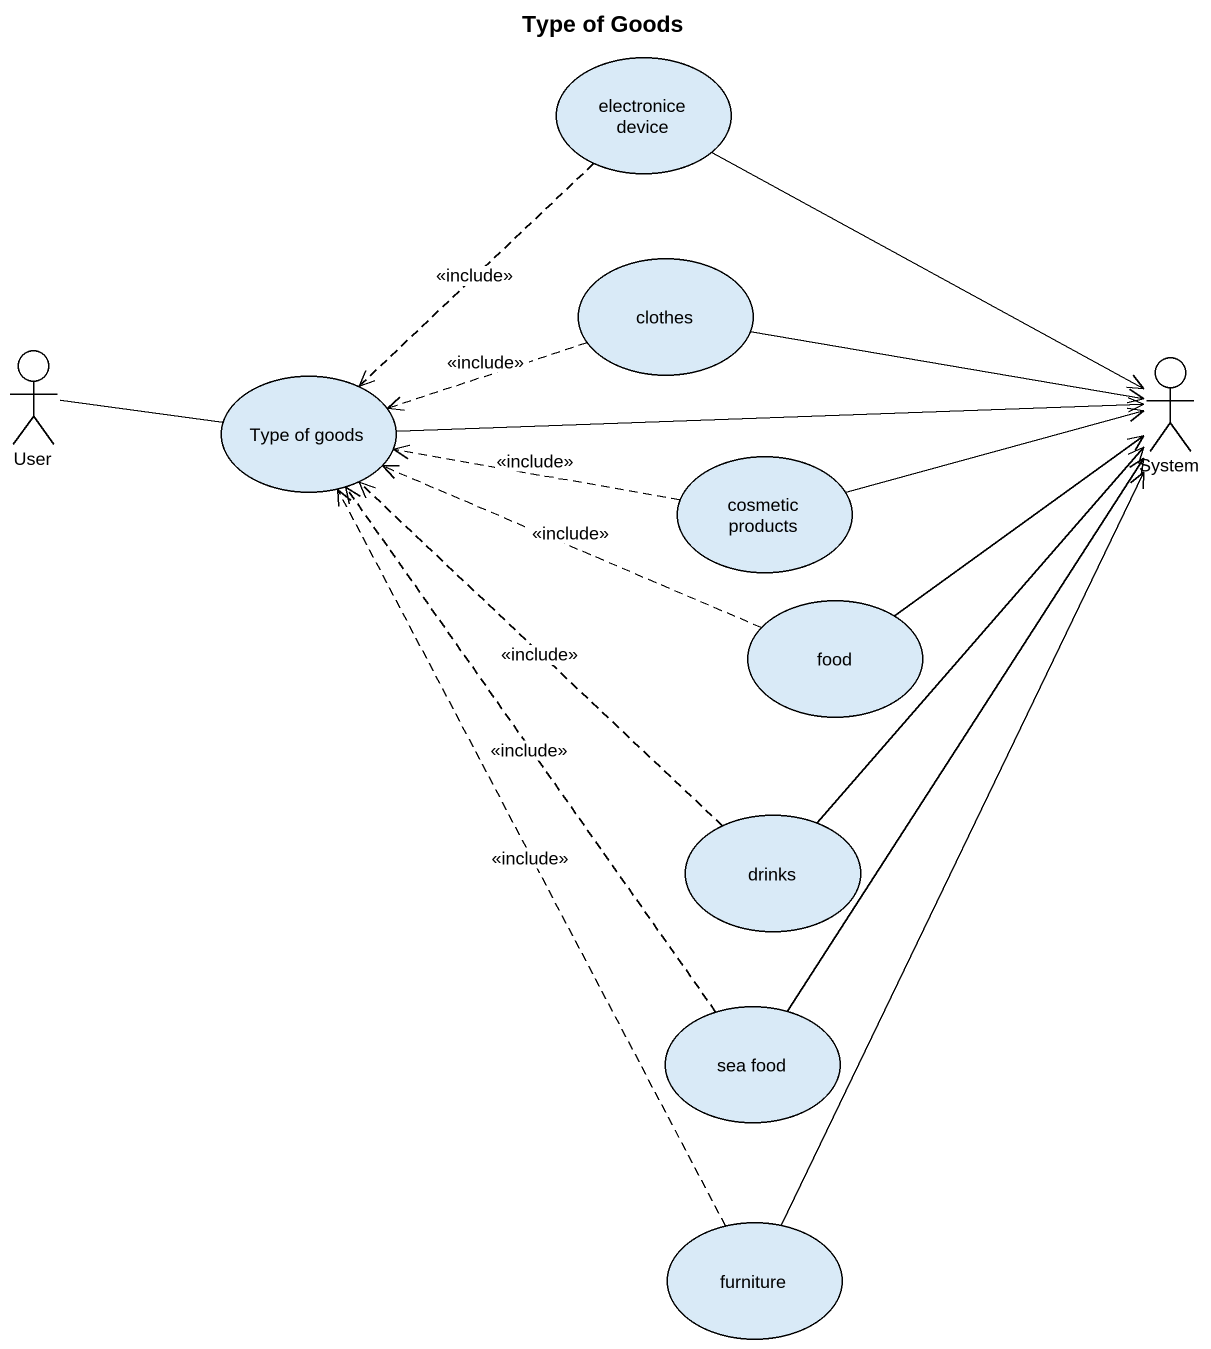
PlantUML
@startuml
title Type of Goods
usecase "electronice device" as electronice_device
usecase clothes
actor User
usecase "Type of goods" as Type_of_goods
actor System
usecase "cosmetic products" as cosmetic_products
usecase food
usecase drinks
usecase "sea food" as sea_food
usecase furniture
electronice_device ..> Type_of_goods : <<include>>
electronice_device --> System
clothes .left.> Type_of_goods : <<include>>
clothes -right-> System
User -right- Type_of_goods
Type_of_goods -right-> System
cosmetic_products .left.> Type_of_goods : <<include>>
cosmetic_products -right-> System
food .left.> Type_of_goods : <<include>>
food -up-> System
drinks .up.> Type_of_goods : <<include>>
drinks -up-> System
sea_food .up.> Type_of_goods : <<include>>
sea_food -up-> System
furniture .up.> Type_of_goods : <<include>>
furniture -up-> System
@enduml
